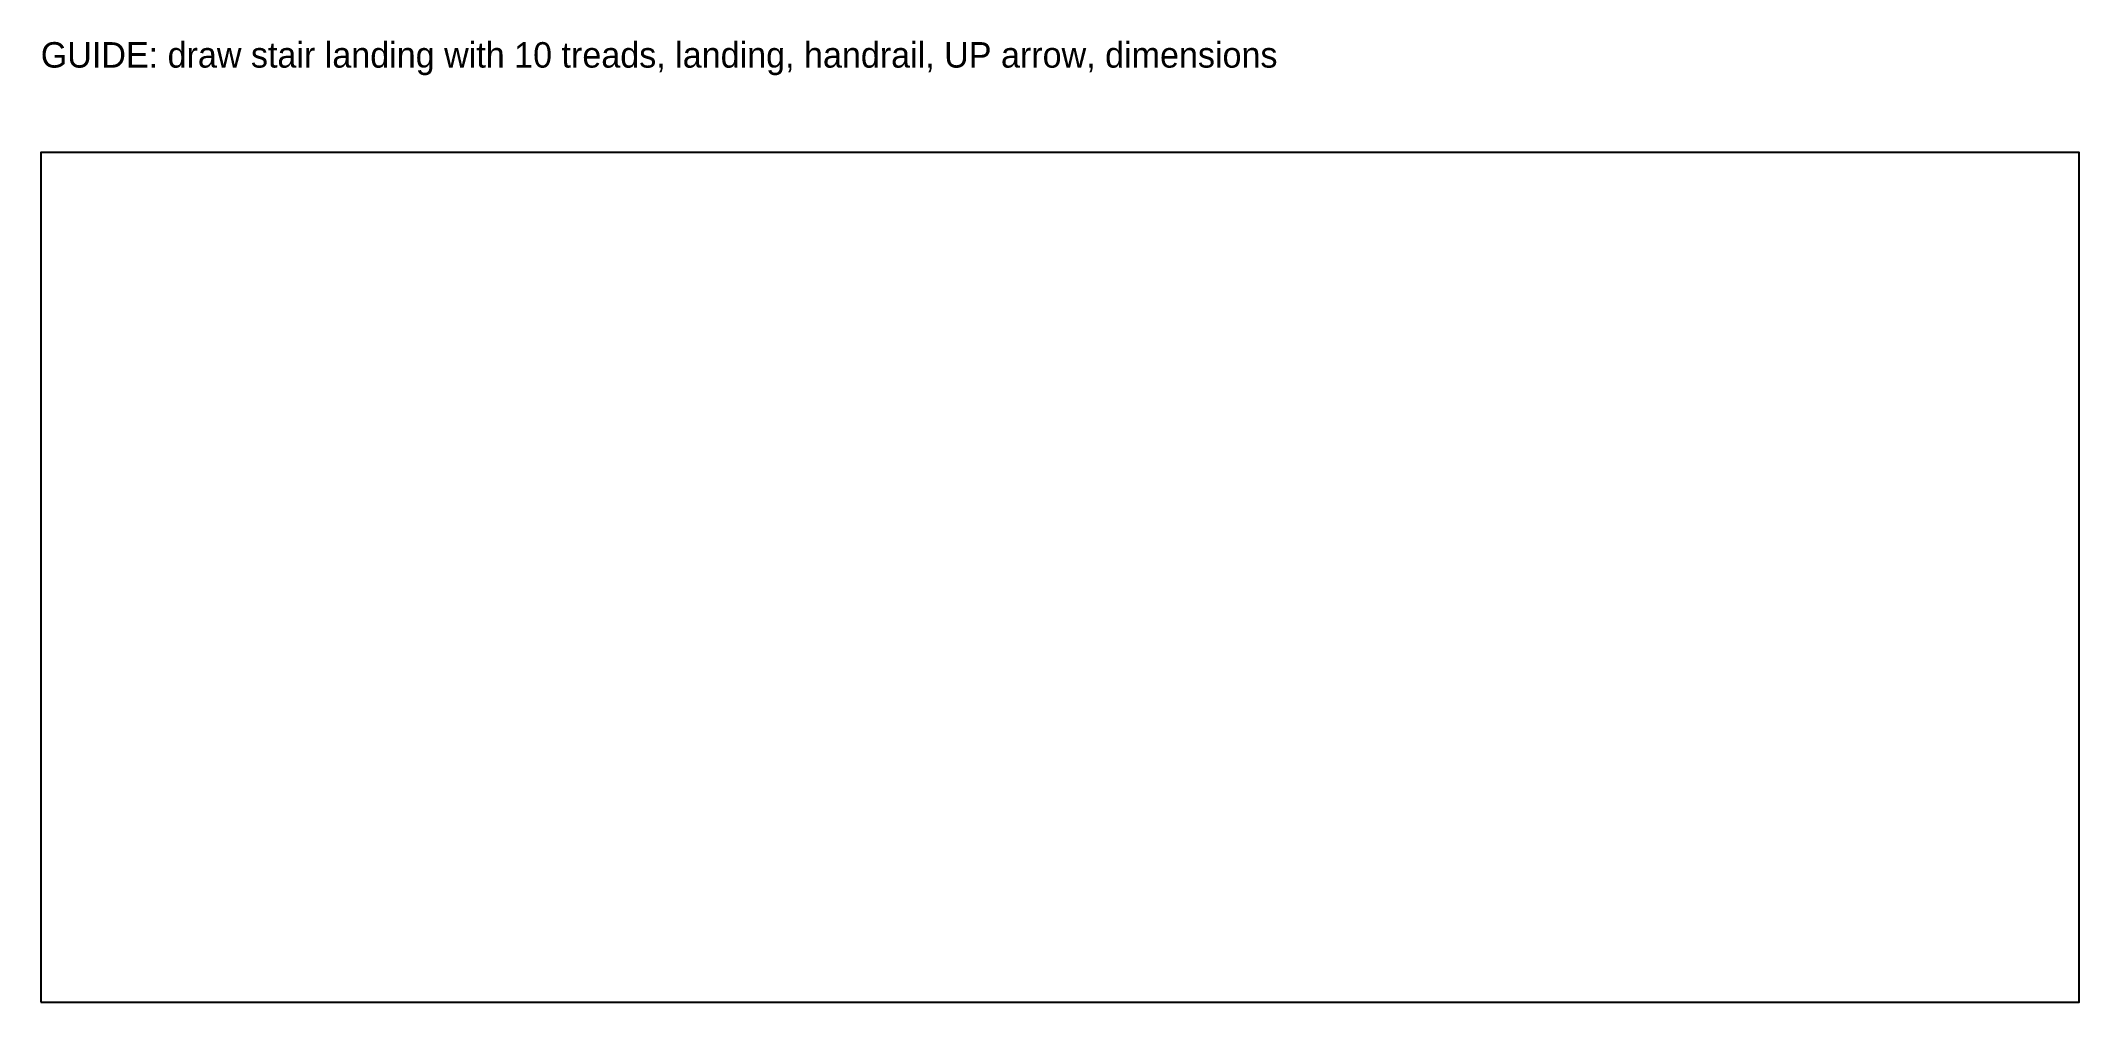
# Model space of a CAD drawing. Header units: millimetres. Extents: x 0 to 3600, y 0 to 1697.
import ezdxf

# ---------------------------------------------------------------- set-up
doc = ezdxf.new("R2010")
doc.units = ezdxf.units.MM
doc.layers.add('GUIDE', color=9, linetype='CONTINUOUS')

msp = doc.modelspace()

# ---------------------------------------------------------------- linework, layer by layer
at = {"layer": 'GUIDE'}
msp.add_lwpolyline([(0, 0), (3600, 0), (3600, 1500), (0, 1500)], close=True, dxfattribs=at)

# ---------------------------------------------------------------- texts
msp.add_text('GUIDE: draw stair landing with 10 treads, landing, handrail, UP arrow, dimensions', height=45, dxfattribs=at).set_placement((0, 1650))

doc.saveas('drawing.dxf')
